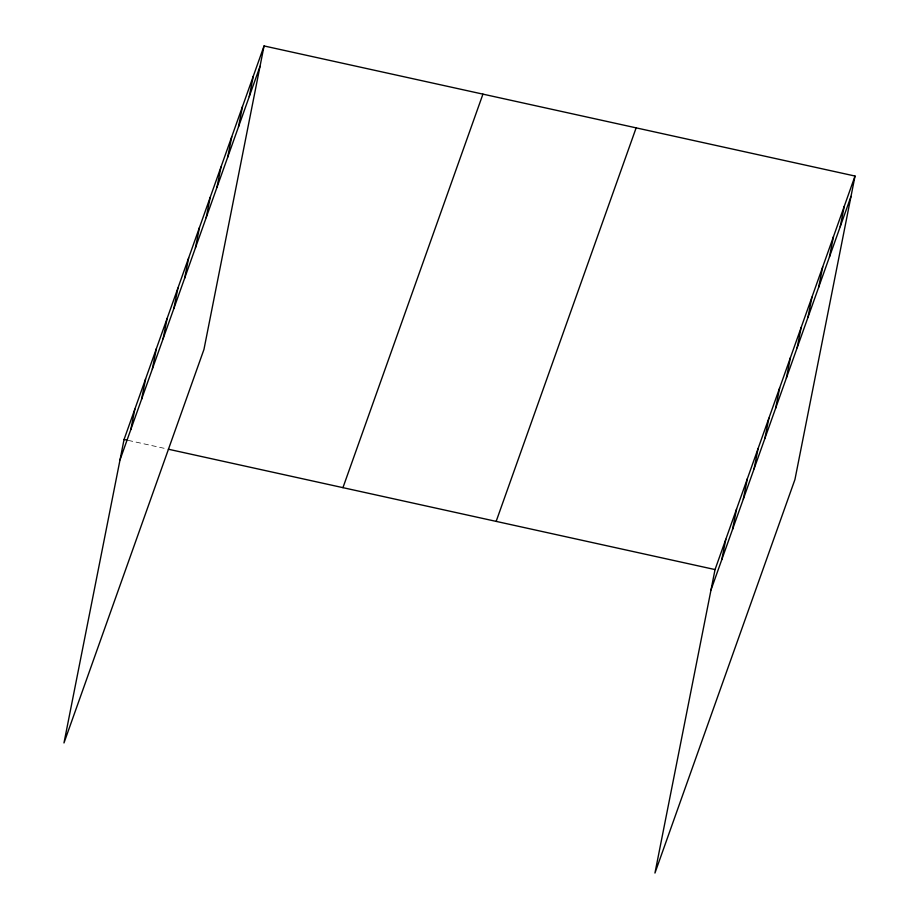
<?xml version="1.0" encoding="UTF-8"?>
<svg xmlns="http://www.w3.org/2000/svg" width="919" height="919" viewBox="0 0 919 919"><rect width="100%" height="100%" fill="white"/><g stroke="black" fill="none" stroke-linecap="round" stroke-linejoin="round"><path stroke-width="0.69" stroke-dasharray="4.59 3.45" d="M128.223 440.385L166.971 448.92"/><path stroke-width="1.38" d="M264.052 45.95L124.065 439.466L63.974 742.954L203.961 349.427L264.052 45.95L855.026 176.046L794.935 479.534L654.948 873.05L715.039 569.573L855.026 176.046M130.808 429.564L134.84 409.196M141.572 399.294L145.604 378.927M152.336 369.024L156.379 348.657M163.111 338.755L167.143 318.388M173.875 308.485L177.907 288.118M184.65 278.216L188.682 257.848M195.414 247.946L199.446 227.579M206.178 217.677L210.21 197.309M216.953 187.396L220.985 167.028M227.717 157.126L231.749 136.759M238.48 126.856L242.513 106.489M249.256 96.587L253.288 76.22M721.771 559.671L725.803 539.292M732.535 529.401L736.578 509.023M743.31 499.132L747.342 478.753M754.074 468.862L758.106 448.483M764.838 438.593L768.881 418.214M775.613 408.323L779.645 387.944M786.377 378.042L790.409 357.675M797.141 347.773L801.184 327.405M807.916 317.503L811.948 297.136M818.68 287.233L822.712 266.866M829.455 256.964L833.487 236.585M840.219 226.694L844.251 206.315M120.033 459.833L260.02 66.317M342.948 487.656L482.934 94.14M496.157 521.383L636.143 127.867M711.007 589.941L850.983 196.413M124.065 439.466L126.833 440.075M168.361 449.219L715.039 569.573"/></g></svg>
